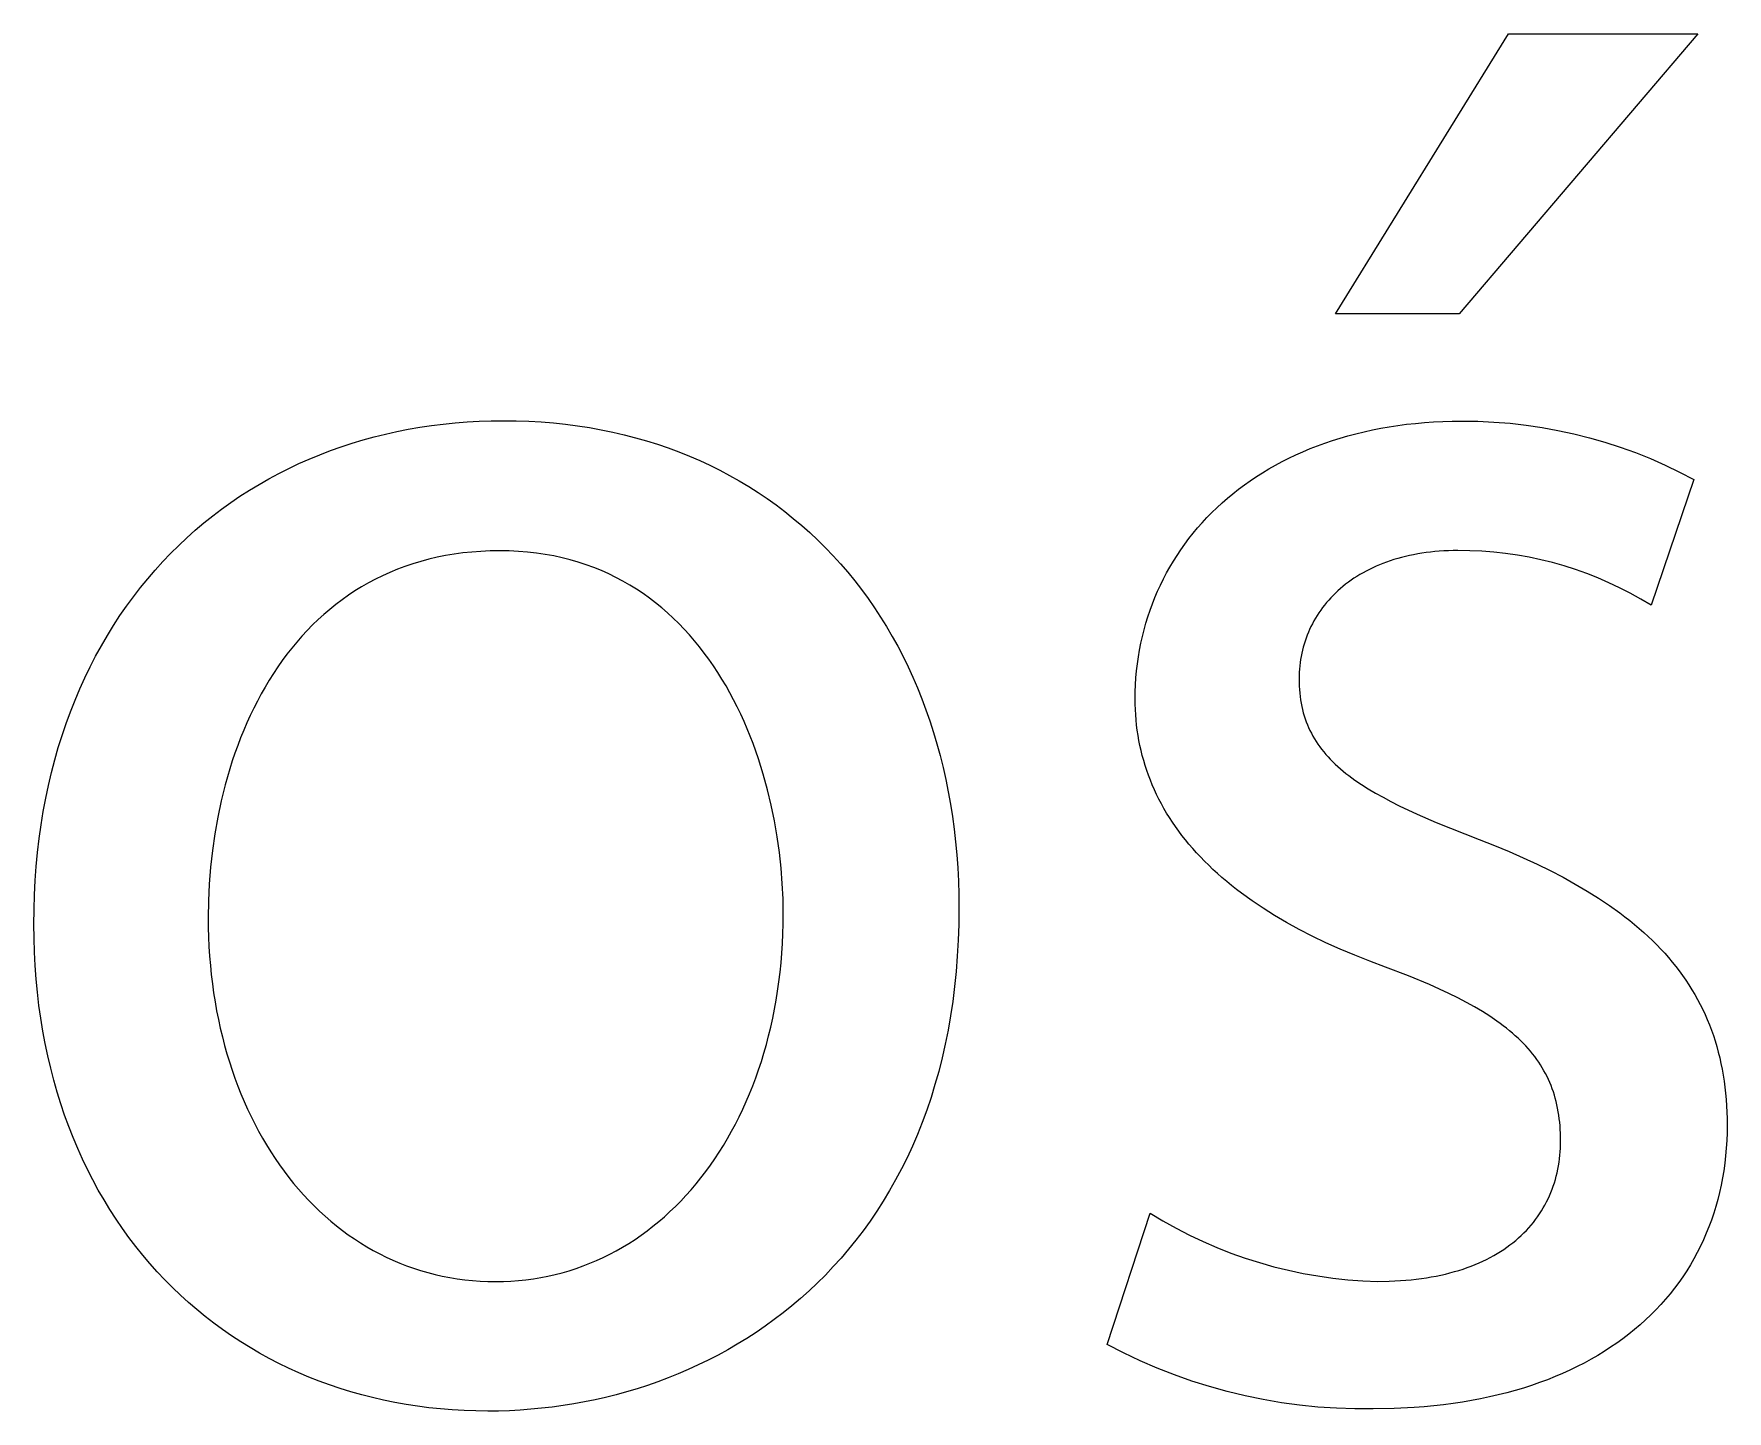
# Model space of a CAD drawing. Header units: millimetres. Extents: x -1480 to 5249, y -840 to 3860.
# Drawn here: x 3558.8 to 3617.1, y -728.4 to -680.9 of the extents above; entities that cross this region are included whole.
import ezdxf

# ---------------------------------------------------------------- set-up
doc = ezdxf.new("R2010")
doc.units = ezdxf.units.MM
doc.header["$MEASUREMENT"] = 0
doc.layers.add('Domyślny', color=7, linetype='Continuous', true_color=0x000000)

msp = doc.modelspace()

# ---------------------------------------------------------------- linework, layer by layer
at = {"layer": 'Domyślny', "color": 18, "lineweight": 15, "true_color": 0x000000}
for p, q in [((3603.653, -690.578), (3609.612, -680.944)), ((3616.132, -680.944), (3607.91, -690.578)), ((3609.612, -680.944), (3616.132, -680.944)), ((3607.91, -690.578), (3603.653, -690.578)), ((3571.32, -694.637), (3571.715, -694.558)), ((3571.715, -694.558), (3572.114, -694.489)), ((3572.114, -694.489), (3572.516, -694.429)), ((3572.516, -694.429), (3572.921, -694.378)), ((3572.921, -694.378), (3573.33, -694.336)), ((3573.33, -694.336), (3573.742, -694.304)), ((3573.742, -694.304), (3574.157, -694.28)), ((3574.157, -694.28), (3574.575, -694.266)), ((3574.575, -694.266), (3574.996, -694.262)), ((3574.996, -694.262), (3575.433, -694.267)), ((3575.433, -694.267), (3575.865, -694.281)), ((3575.865, -694.281), (3576.293, -694.306)), ((3576.293, -694.306), (3576.716, -694.341)), ((3576.716, -694.341), (3577.134, -694.385)), ((3577.134, -694.385), (3577.547, -694.438)), ((3577.547, -694.438), (3577.955, -694.501)), ((3577.955, -694.501), (3578.359, -694.574)), ((3578.359, -694.574), (3578.757, -694.656)), ((3604.637, -694.641), (3604.921, -694.579)), ((3604.921, -694.579), (3605.209, -694.522)), ((3605.209, -694.522), (3605.502, -694.471)), ((3605.502, -694.471), (3605.8, -694.426)), ((3605.8, -694.426), (3606.101, -694.386)), ((3606.101, -694.386), (3606.407, -694.353)), ((3606.407, -694.353), (3606.717, -694.325)), ((3606.717, -694.325), (3607.031, -694.303)), ((3607.031, -694.303), (3607.35, -694.288)), ((3607.35, -694.288), (3607.672, -694.278)), ((3607.672, -694.278), (3607.999, -694.275)), ((3607.999, -694.275), (3608.555, -694.282)), ((3608.555, -694.282), (3609.11, -694.307)), ((3609.11, -694.307), (3609.664, -694.351)), ((3609.664, -694.351), (3610.216, -694.413)), ((3610.216, -694.413), (3610.766, -694.494)), ((3610.766, -694.494), (3611.313, -694.594)), ((3611.313, -694.594), (3611.856, -694.711)), ((3569.034, -695.293), (3569.405, -695.162)), ((3569.405, -695.162), (3569.779, -695.039)), ((3569.779, -695.039), (3570.159, -694.925)), ((3570.159, -694.925), (3570.542, -694.82)), ((3570.542, -694.82), (3570.929, -694.724)), ((3570.929, -694.724), (3571.32, -694.637)), ((3578.757, -694.656), (3579.15, -694.747)), ((3579.15, -694.747), (3579.538, -694.847)), ((3579.538, -694.847), (3579.921, -694.956)), ((3579.921, -694.956), (3580.299, -695.074)), ((3580.299, -695.074), (3580.67, -695.201)), ((3602.774, -695.225), (3603.026, -695.127)), ((3603.026, -695.127), (3603.283, -695.033)), ((3603.283, -695.033), (3603.545, -694.944)), ((3603.545, -694.944), (3603.811, -694.86)), ((3603.811, -694.86), (3604.082, -694.782)), ((3604.082, -694.782), (3604.357, -694.709)), ((3604.357, -694.709), (3604.637, -694.641)), ((3611.856, -694.711), (3612.395, -694.847)), ((3612.395, -694.847), (3612.929, -695.001)), ((3612.929, -695.001), (3613.458, -695.173)), ((3613.458, -695.173), (3613.98, -695.362)), ((3567.599, -695.907), (3567.951, -695.74)), ((3567.951, -695.74), (3568.307, -695.583)), ((3568.307, -695.583), (3568.669, -695.434)), ((3568.669, -695.434), (3569.034, -695.293)), ((3580.67, -695.201), (3581.037, -695.337)), ((3581.037, -695.337), (3581.398, -695.482)), ((3581.398, -695.482), (3581.753, -695.635)), ((3581.753, -695.635), (3582.102, -695.797)), ((3601.582, -695.792), (3601.811, -695.67)), ((3601.811, -695.67), (3602.045, -695.551)), ((3602.045, -695.551), (3602.283, -695.438)), ((3602.283, -695.438), (3602.526, -695.329)), ((3602.526, -695.329), (3602.774, -695.225)), ((3613.98, -695.362), (3614.496, -695.569)), ((3614.496, -695.569), (3615.005, -695.793)), ((3566.575, -696.457), (3566.912, -696.265)), ((3566.912, -696.265), (3567.253, -696.082)), ((3567.253, -696.082), (3567.599, -695.907)), ((3582.102, -695.797), (3582.446, -695.967)), ((3582.446, -695.967), (3582.784, -696.146)), ((3582.784, -696.146), (3583.115, -696.333)), ((3583.115, -696.333), (3583.441, -696.528)), ((3600.512, -696.473), (3600.716, -696.328)), ((3600.716, -696.328), (3600.925, -696.188)), ((3600.925, -696.188), (3601.14, -696.052)), ((3601.14, -696.052), (3601.359, -695.92)), ((3601.359, -695.92), (3601.582, -695.792)), ((3615.998, -696.292), (3614.519, -700.616)), ((3615.005, -695.793), (3615.505, -696.034)), ((3615.505, -696.034), (3615.998, -696.292)), ((3565.6, -697.083), (3565.919, -696.866)), ((3565.919, -696.866), (3566.245, -696.657)), ((3566.245, -696.657), (3566.575, -696.457)), ((3583.441, -696.528), (3583.761, -696.731)), ((3583.761, -696.731), (3584.074, -696.943)), ((3599.746, -697.093), (3599.93, -696.932)), ((3599.93, -696.932), (3600.119, -696.775)), ((3600.119, -696.775), (3600.313, -696.622)), ((3600.313, -696.622), (3600.512, -696.473)), ((3564.978, -697.542), (3565.286, -697.308)), ((3565.286, -697.308), (3565.6, -697.083)), ((3584.074, -696.943), (3584.381, -697.162)), ((3584.381, -697.162), (3584.682, -697.389)), ((3584.682, -697.389), (3584.977, -697.624)), ((3599.225, -697.598), (3599.393, -697.426)), ((3599.393, -697.426), (3599.567, -697.257)), ((3599.567, -697.257), (3599.746, -697.093)), ((3564.09, -698.292), (3564.38, -698.034)), ((3564.38, -698.034), (3564.676, -697.784)), ((3564.676, -697.784), (3564.978, -697.542)), ((3584.977, -697.624), (3585.265, -697.867)), ((3585.265, -697.867), (3585.546, -698.117)), ((3598.751, -698.136), (3598.903, -697.953)), ((3598.903, -697.953), (3599.061, -697.774)), ((3599.061, -697.774), (3599.225, -697.598)), ((3563.53, -698.832), (3563.807, -698.558)), ((3563.807, -698.558), (3564.09, -698.292)), ((3585.546, -698.117), (3585.821, -698.375)), ((3585.821, -698.375), (3586.089, -698.641)), ((3586.089, -698.641), (3586.35, -698.914)), ((3598.325, -698.704), (3598.461, -698.511)), ((3598.461, -698.511), (3598.603, -698.322)), ((3598.603, -698.322), (3598.751, -698.136)), ((3562.996, -699.405), (3563.26, -699.115)), ((3563.26, -699.115), (3563.53, -698.832)), ((3571.87, -699.19), (3571.602, -699.28)), ((3572.144, -699.107), (3571.87, -699.19)), ((3572.423, -699.032), (3572.144, -699.107)), ((3572.708, -698.965), (3572.423, -699.032)), ((3572.999, -698.907), (3572.708, -698.965)), ((3573.295, -698.858), (3572.999, -698.907)), ((3573.597, -698.817), (3573.295, -698.858)), ((3573.904, -698.785), (3573.597, -698.817)), ((3574.218, -698.761), (3573.904, -698.785)), ((3574.537, -698.747), (3574.218, -698.761)), ((3574.862, -698.743), (3574.537, -698.747)), ((3575.187, -698.748), (3574.862, -698.743)), ((3575.507, -698.763), (3575.187, -698.748)), ((3575.82, -698.788), (3575.507, -698.763)), ((3576.127, -698.823), (3575.82, -698.788)), ((3576.428, -698.867), (3576.127, -698.823)), ((3576.723, -698.92), (3576.428, -698.867)), ((3577.012, -698.982), (3576.723, -698.92)), ((3577.295, -699.054), (3577.012, -698.982)), ((3577.572, -699.134), (3577.295, -699.054)), ((3577.843, -699.222), (3577.572, -699.134)), ((3578.108, -699.319), (3577.843, -699.222)), ((3586.35, -698.914), (3586.604, -699.194)), ((3586.604, -699.194), (3586.852, -699.481)), ((3597.948, -699.3), (3598.068, -699.098)), ((3598.068, -699.098), (3598.194, -698.899)), ((3598.194, -698.899), (3598.325, -698.704)), ((3605.166, -699.224), (3605.048, -699.275)), ((3605.287, -699.176), (3605.166, -699.224)), ((3605.41, -699.13), (3605.287, -699.176)), ((3605.536, -699.086), (3605.41, -699.13)), ((3605.664, -699.045), (3605.536, -699.086)), ((3605.794, -699.006), (3605.664, -699.045)), ((3605.927, -698.97), (3605.794, -699.006)), ((3606.062, -698.936), (3605.927, -698.97)), ((3606.2, -698.904), (3606.062, -698.936)), ((3606.34, -698.875), (3606.2, -698.904)), ((3606.482, -698.849), (3606.34, -698.875)), ((3606.626, -698.825), (3606.482, -698.849)), ((3606.773, -698.804), (3606.626, -698.825)), ((3606.922, -698.786), (3606.773, -698.804)), ((3607.074, -698.77), (3606.922, -698.786)), ((3607.227, -698.757), (3607.074, -698.77)), ((3607.383, -698.747), (3607.227, -698.757)), ((3607.542, -698.74), (3607.383, -698.747)), ((3607.702, -698.735), (3607.542, -698.74)), ((3607.865, -698.734), (3607.702, -698.735)), ((3608.277, -698.738), (3607.865, -698.734)), ((3608.689, -698.756), (3608.277, -698.738)), ((3609.1, -698.788), (3608.689, -698.756)), ((3609.509, -698.833), (3609.1, -698.788)), ((3609.917, -698.892), (3609.509, -698.833)), ((3610.323, -698.965), (3609.917, -698.892)), ((3610.726, -699.05), (3610.323, -698.965)), ((3611.126, -699.149), (3610.726, -699.05)), ((3611.523, -699.262), (3611.126, -699.149)), ((3611.916, -699.387), (3611.523, -699.262)), ((3562.49, -700.009), (3562.74, -699.703)), ((3562.74, -699.703), (3562.996, -699.405)), ((3570.344, -699.848), (3570.109, -699.983)), ((3570.585, -699.72), (3570.344, -699.848)), ((3570.831, -699.599), (3570.585, -699.72)), ((3571.082, -699.485), (3570.831, -699.599)), ((3571.339, -699.379), (3571.082, -699.485)), ((3571.602, -699.28), (3571.339, -699.379)), ((3578.367, -699.424), (3578.108, -699.319)), ((3578.621, -699.537), (3578.367, -699.424)), ((3578.868, -699.658), (3578.621, -699.537)), ((3579.11, -699.786), (3578.868, -699.658)), ((3579.347, -699.921), (3579.11, -699.786)), ((3586.852, -699.481), (3587.092, -699.775)), ((3587.092, -699.775), (3587.326, -700.077)), ((3597.621, -699.923), (3597.724, -699.712)), ((3597.724, -699.712), (3597.833, -699.505)), ((3597.833, -699.505), (3597.948, -699.3)), ((3604.094, -699.824), (3604, -699.895)), ((3604.19, -699.755), (3604.094, -699.824)), ((3604.288, -699.688), (3604.19, -699.755)), ((3604.389, -699.622), (3604.288, -699.688)), ((3604.493, -699.559), (3604.389, -699.622)), ((3604.599, -699.498), (3604.493, -699.559)), ((3604.708, -699.439), (3604.599, -699.498)), ((3604.819, -699.382), (3604.708, -699.439)), ((3604.932, -699.327), (3604.819, -699.382)), ((3605.048, -699.275), (3604.932, -699.327)), ((3612.304, -699.525), (3611.916, -699.387)), ((3612.688, -699.676), (3612.304, -699.525)), ((3613.066, -699.839), (3612.688, -699.676)), ((3613.439, -700.015), (3613.066, -699.839)), ((3562.012, -700.645), (3562.247, -700.323)), ((3562.247, -700.323), (3562.49, -700.009)), ((3569.436, -700.428), (3569.222, -700.589)), ((3569.655, -700.273), (3569.436, -700.428)), ((3569.879, -700.124), (3569.655, -700.273)), ((3570.109, -699.983), (3569.879, -700.124)), ((3579.577, -700.064), (3579.347, -699.921)), ((3579.802, -700.213), (3579.577, -700.064)), ((3580.021, -700.369), (3579.802, -700.213)), ((3580.235, -700.532), (3580.021, -700.369)), ((3587.326, -700.077), (3587.552, -700.385)), ((3587.552, -700.385), (3587.771, -700.701)), ((3597.344, -700.569), (3597.431, -700.351)), ((3597.431, -700.351), (3597.523, -700.135)), ((3597.523, -700.135), (3597.621, -699.923)), ((3603.492, -700.357), (3603.417, -700.44)), ((3603.571, -700.275), (3603.492, -700.357)), ((3603.651, -700.196), (3603.571, -700.275)), ((3603.735, -700.118), (3603.651, -700.196)), ((3603.821, -700.042), (3603.735, -700.118)), ((3603.909, -699.967), (3603.821, -700.042)), ((3604, -699.895), (3603.909, -699.967)), ((3613.805, -700.204), (3613.439, -700.015)), ((3614.166, -700.404), (3613.805, -700.204)), ((3614.519, -700.616), (3614.166, -700.404)), ((3561.563, -701.311), (3561.784, -700.974)), ((3561.784, -700.974), (3562.012, -700.645)), ((3568.811, -700.931), (3568.614, -701.11)), ((3569.014, -700.757), (3568.811, -700.931)), ((3569.222, -700.589), (3569.014, -700.757)), ((3580.443, -700.701), (3580.235, -700.532)), ((3580.646, -700.877), (3580.443, -700.701)), ((3580.843, -701.058), (3580.646, -700.877)), ((3587.771, -700.701), (3587.982, -701.023)), ((3597.12, -701.238), (3597.189, -701.012)), ((3597.189, -701.012), (3597.264, -700.79)), ((3597.264, -700.79), (3597.344, -700.569)), ((3603.019, -700.968), (3602.962, -701.062)), ((3603.079, -700.877), (3603.019, -700.968)), ((3603.141, -700.786), (3603.079, -700.877)), ((3603.206, -700.697), (3603.141, -700.786)), ((3603.274, -700.61), (3603.206, -700.697)), ((3603.344, -700.524), (3603.274, -700.61)), ((3603.417, -700.44), (3603.344, -700.524)), ((3561.35, -701.656), (3561.563, -701.311)), ((3568.234, -701.487), (3568.052, -701.683)), ((3568.421, -701.296), (3568.234, -701.487)), ((3568.614, -701.11), (3568.421, -701.296)), ((3581.034, -701.245), (3580.843, -701.058)), ((3581.221, -701.438), (3581.034, -701.245)), ((3581.401, -701.636), (3581.221, -701.438)), ((3587.982, -701.023), (3588.187, -701.352)), ((3588.187, -701.352), (3588.384, -701.687)), ((3596.999, -701.694), (3597.056, -701.465)), ((3597.056, -701.465), (3597.12, -701.238)), ((3602.717, -701.546), (3602.676, -701.646)), ((3602.761, -701.447), (3602.717, -701.546)), ((3602.807, -701.348), (3602.761, -701.447)), ((3602.856, -701.252), (3602.807, -701.348)), ((3602.907, -701.156), (3602.856, -701.252)), ((3602.962, -701.062), (3602.907, -701.156)), ((3560.947, -702.369), (3561.144, -702.009)), ((3561.144, -702.009), (3561.35, -701.656)), ((3567.704, -702.092), (3567.538, -702.304)), ((3567.876, -701.885), (3567.704, -702.092)), ((3568.052, -701.683), (3567.876, -701.885)), ((3581.577, -701.839), (3581.401, -701.636)), ((3581.747, -702.048), (3581.577, -701.839)), ((3581.912, -702.261), (3581.747, -702.048)), ((3588.384, -701.687), (3588.573, -702.03)), ((3588.573, -702.03), (3588.755, -702.378)), ((3596.862, -702.395), (3596.902, -702.159)), ((3596.902, -702.159), (3596.947, -701.926)), ((3596.947, -701.926), (3596.999, -701.694)), ((3602.514, -702.163), (3602.489, -702.27)), ((3602.541, -702.058), (3602.514, -702.163)), ((3602.57, -701.954), (3602.541, -702.058)), ((3602.603, -701.85), (3602.57, -701.954)), ((3602.638, -701.748), (3602.603, -701.85)), ((3602.676, -701.646), (3602.638, -701.748)), ((3560.575, -703.111), (3560.757, -702.736)), ((3560.757, -702.736), (3560.947, -702.369)), ((3567.221, -702.742), (3567.071, -702.968)), ((3567.377, -702.521), (3567.221, -702.742)), ((3567.538, -702.304), (3567.377, -702.521)), ((3582.072, -702.478), (3581.912, -702.261)), ((3582.226, -702.701), (3582.072, -702.478)), ((3582.376, -702.927), (3582.226, -702.701)), ((3588.755, -702.378), (3588.929, -702.733)), ((3588.929, -702.733), (3589.095, -703.094)), ((3596.801, -702.871), (3596.829, -702.632)), ((3596.829, -702.632), (3596.862, -702.395)), ((3602.421, -702.703), (3602.411, -702.813)), ((3602.434, -702.593), (3602.421, -702.703)), ((3602.449, -702.485), (3602.434, -702.593)), ((3602.468, -702.377), (3602.449, -702.485)), ((3602.489, -702.27), (3602.468, -702.377)), ((3560.402, -703.494), (3560.575, -703.111)), ((3566.925, -703.198), (3566.784, -703.433)), ((3567.071, -702.968), (3566.925, -703.198)), ((3582.52, -703.157), (3582.376, -702.927)), ((3582.659, -703.392), (3582.52, -703.157)), ((3589.095, -703.094), (3589.253, -703.462)), ((3596.755, -703.597), (3596.764, -703.353)), ((3596.764, -703.353), (3596.779, -703.111)), ((3596.779, -703.111), (3596.801, -702.871)), ((3602.399, -703.036), (3602.398, -703.148)), ((3602.398, -703.148), (3602.399, -703.274)), ((3602.404, -702.924), (3602.399, -703.036)), ((3602.399, -703.274), (3602.404, -703.397)), ((3602.411, -702.813), (3602.404, -702.924)), ((3560.08, -704.281), (3560.237, -703.884)), ((3560.237, -703.884), (3560.402, -703.494)), ((3566.518, -703.914), (3566.393, -704.16)), ((3566.649, -703.671), (3566.518, -703.914)), ((3566.784, -703.433), (3566.649, -703.671)), ((3582.793, -703.629), (3582.659, -703.392)), ((3582.922, -703.871), (3582.793, -703.629)), ((3583.046, -704.115), (3582.922, -703.871)), ((3589.253, -703.462), (3589.404, -703.835)), ((3589.404, -703.835), (3589.546, -704.215)), ((3596.752, -703.842), (3596.755, -703.597)), ((3596.754, -704.024), (3596.752, -703.842)), ((3602.404, -703.397), (3602.411, -703.519)), ((3602.411, -703.519), (3602.421, -703.639)), ((3602.421, -703.639), (3602.434, -703.756)), ((3602.434, -703.756), (3602.45, -703.872)), ((3602.45, -703.872), (3602.469, -703.986)), ((3559.932, -704.686), (3560.08, -704.281)), ((3566.272, -704.41), (3566.157, -704.664)), ((3566.393, -704.16), (3566.272, -704.41)), ((3583.165, -704.363), (3583.046, -704.115)), ((3583.279, -704.614), (3583.165, -704.363)), ((3589.546, -704.215), (3589.681, -704.6)), ((3596.76, -704.206), (3596.754, -704.024)), ((3596.77, -704.386), (3596.76, -704.206)), ((3596.784, -704.565), (3596.77, -704.386)), ((3602.469, -703.986), (3602.491, -704.098)), ((3602.491, -704.098), (3602.516, -704.208)), ((3602.516, -704.208), (3602.543, -704.316)), ((3602.543, -704.316), (3602.574, -704.422)), ((3602.574, -704.422), (3602.608, -704.527)), ((3559.662, -705.517), (3559.793, -705.097)), ((3559.793, -705.097), (3559.932, -704.686)), ((3566.046, -704.92), (3565.941, -705.18)), ((3566.157, -704.664), (3566.046, -704.92)), ((3583.389, -704.867), (3583.279, -704.614)), ((3583.493, -705.123), (3583.389, -704.867)), ((3589.681, -704.6), (3589.807, -704.992)), ((3589.807, -704.992), (3589.925, -705.389)), ((3596.802, -704.744), (3596.784, -704.565)), ((3596.825, -704.921), (3596.802, -704.744)), ((3596.851, -705.097), (3596.825, -704.921)), ((3596.882, -705.273), (3596.851, -705.097)), ((3602.608, -704.527), (3602.644, -704.63)), ((3602.644, -704.63), (3602.684, -704.731)), ((3602.684, -704.731), (3602.726, -704.831)), ((3602.726, -704.831), (3602.772, -704.929)), ((3602.772, -704.929), (3602.821, -705.026)), ((3602.821, -705.026), (3602.872, -705.121)), ((3559.54, -705.943), (3559.662, -705.517)), ((3565.84, -705.443), (3565.744, -705.708)), ((3565.941, -705.18), (3565.84, -705.443)), ((3583.592, -705.381), (3583.493, -705.123)), ((3583.687, -705.641), (3583.592, -705.381)), ((3583.777, -705.903), (3583.687, -705.641)), ((3589.925, -705.389), (3590.035, -705.792)), ((3596.916, -705.447), (3596.882, -705.273)), ((3596.955, -705.62), (3596.916, -705.447)), ((3596.998, -705.792), (3596.955, -705.62)), ((3602.872, -705.121), (3602.927, -705.215)), ((3602.927, -705.215), (3602.984, -705.308)), ((3602.984, -705.308), (3603.045, -705.399)), ((3603.045, -705.399), (3603.109, -705.489)), ((3603.109, -705.489), (3603.175, -705.577)), ((3603.175, -705.577), (3603.245, -705.665)), ((3603.245, -705.665), (3603.318, -705.751)), ((3559.428, -706.376), (3559.54, -705.943)), ((3565.567, -706.247), (3565.486, -706.521)), ((3565.653, -705.977), (3565.567, -706.247)), ((3565.744, -705.708), (3565.653, -705.977)), ((3583.862, -706.167), (3583.777, -705.903)), ((3583.943, -706.432), (3583.862, -706.167)), ((3590.035, -705.792), (3590.136, -706.201)), ((3590.136, -706.201), (3590.23, -706.615)), ((3597.045, -705.963), (3596.998, -705.792)), ((3597.096, -706.133), (3597.045, -705.963)), ((3597.151, -706.302), (3597.096, -706.133)), ((3603.318, -705.751), (3603.394, -705.836)), ((3603.394, -705.836), (3603.472, -705.92)), ((3603.472, -705.92), (3603.554, -706.003)), ((3603.554, -706.003), (3603.639, -706.085)), ((3603.639, -706.085), (3603.728, -706.167)), ((3603.728, -706.167), (3603.819, -706.247)), ((3603.819, -706.247), (3603.913, -706.326)), ((3559.23, -707.264), (3559.324, -706.817)), ((3559.324, -706.817), (3559.428, -706.376)), ((3565.409, -706.796), (3565.338, -707.074)), ((3565.486, -706.521), (3565.409, -706.796)), ((3584.09, -706.966), (3583.943, -706.432)), ((3590.23, -706.615), (3590.314, -707.035)), ((3597.21, -706.47), (3597.151, -706.302)), ((3597.274, -706.636), (3597.21, -706.47)), ((3597.342, -706.802), (3597.274, -706.636)), ((3597.414, -706.966), (3597.342, -706.802)), ((3603.913, -706.326), (3604.01, -706.405)), ((3604.01, -706.405), (3604.111, -706.483)), ((3604.111, -706.483), (3604.214, -706.56)), ((3604.214, -706.56), (3604.321, -706.637)), ((3604.321, -706.637), (3604.544, -706.788)), ((3604.544, -706.788), (3604.779, -706.937)), ((3559.145, -707.719), (3559.23, -707.264)), ((3565.271, -707.353), (3565.151, -707.917)), ((3565.338, -707.074), (3565.271, -707.353)), ((3584.219, -707.504), (3584.09, -706.966)), ((3590.314, -707.035), (3590.39, -707.46)), ((3597.49, -707.129), (3597.414, -706.966)), ((3597.57, -707.291), (3597.49, -707.129)), ((3597.654, -707.452), (3597.57, -707.291)), ((3604.779, -706.937), (3605.028, -707.084)), ((3605.028, -707.084), (3605.288, -707.229)), ((3605.288, -707.229), (3605.562, -707.374)), ((3605.562, -707.374), (3605.848, -707.518)), ((3559.07, -708.181), (3559.145, -707.719)), ((3565.151, -707.917), (3565.051, -708.487)), ((3584.33, -708.044), (3584.219, -707.504)), ((3590.39, -707.46), (3590.457, -707.89)), ((3590.457, -707.89), (3590.516, -708.325)), ((3597.743, -707.611), (3597.654, -707.452)), ((3597.836, -707.77), (3597.743, -707.611)), ((3597.933, -707.927), (3597.836, -707.77)), ((3598.035, -708.083), (3597.933, -707.927)), ((3605.848, -707.518), (3606.459, -707.804)), ((3606.459, -707.804), (3607.122, -708.092)), ((3559.004, -708.649), (3559.07, -708.181)), ((3565.051, -708.487), (3564.969, -709.061)), ((3584.423, -708.585), (3584.33, -708.044)), ((3584.498, -709.125), (3584.423, -708.585)), ((3590.516, -708.325), (3590.566, -708.766)), ((3598.14, -708.237), (3598.035, -708.083)), ((3598.25, -708.391), (3598.14, -708.237)), ((3598.364, -708.543), (3598.25, -708.391)), ((3598.483, -708.694), (3598.364, -708.543)), ((3607.122, -708.092), (3608.604, -708.682)), ((3558.902, -709.607), (3558.948, -709.125)), ((3558.948, -709.125), (3559.004, -708.649)), ((3564.969, -709.061), (3564.905, -709.639)), ((3584.556, -709.663), (3584.498, -709.125)), ((3590.566, -708.766), (3590.607, -709.212)), ((3598.605, -708.843), (3598.483, -708.694)), ((3598.732, -708.991), (3598.605, -708.843)), ((3598.863, -709.138), (3598.732, -708.991)), ((3598.999, -709.284), (3598.863, -709.138)), ((3608.604, -708.682), (3609.125, -708.887)), ((3609.125, -708.887), (3609.63, -709.097)), ((3609.63, -709.097), (3610.119, -709.311)), ((3558.866, -710.096), (3558.902, -709.607)), ((3564.905, -709.639), (3564.86, -710.218)), ((3584.598, -710.196), (3584.556, -709.663)), ((3590.607, -709.212), (3590.638, -709.662)), ((3590.638, -709.662), (3590.661, -710.118)), ((3599.139, -709.428), (3598.999, -709.284)), ((3599.283, -709.571), (3599.139, -709.428)), ((3599.431, -709.712), (3599.283, -709.571)), ((3599.584, -709.853), (3599.431, -709.712)), ((3610.119, -709.311), (3610.592, -709.53)), ((3610.592, -709.53), (3611.048, -709.753)), ((3611.048, -709.753), (3611.489, -709.982)), ((3558.84, -710.592), (3558.866, -710.096)), ((3564.86, -710.218), (3564.833, -710.799)), ((3584.622, -710.724), (3584.598, -710.196)), ((3590.661, -710.118), (3590.675, -710.578)), ((3599.741, -709.991), (3599.584, -709.853)), ((3599.903, -710.129), (3599.741, -709.991)), ((3600.069, -710.265), (3599.903, -710.129)), ((3600.239, -710.399), (3600.069, -710.265)), ((3611.489, -709.982), (3611.912, -710.216)), ((3611.912, -710.216), (3612.32, -710.455)), ((3558.825, -711.094), (3558.84, -710.592)), ((3564.833, -710.799), (3564.824, -711.379)), ((3584.63, -711.245), (3584.622, -710.724)), ((3590.675, -710.578), (3590.68, -711.043)), ((3600.414, -710.532), (3600.239, -710.399)), ((3600.776, -710.794), (3600.414, -710.532)), ((3601.156, -711.05), (3600.776, -710.794)), ((3612.32, -710.455), (3612.711, -710.7)), ((3612.711, -710.7), (3613.086, -710.951)), ((3558.819, -711.603), (3558.825, -711.094)), ((3564.824, -711.379), (3564.827, -711.712)), ((3584.627, -711.588), (3584.63, -711.245)), ((3590.68, -711.043), (3590.674, -711.603)), ((3601.553, -711.3), (3601.156, -711.05)), ((3601.969, -711.544), (3601.553, -711.3)), ((3613.086, -710.951), (3613.444, -711.209)), ((3613.444, -711.209), (3613.617, -711.34)), ((3613.617, -711.34), (3613.786, -711.473)), ((3613.786, -711.473), (3613.951, -711.608)), ((3558.824, -712.083), (3558.819, -711.603)), ((3558.839, -712.556), (3558.824, -712.083)), ((3564.827, -711.712), (3564.836, -712.042)), ((3564.836, -712.042), (3564.851, -712.37)), ((3584.603, -712.265), (3584.618, -711.928)), ((3584.618, -711.928), (3584.627, -711.588)), ((3590.674, -711.603), (3590.656, -712.153)), ((3602.402, -711.782), (3601.969, -711.544)), ((3602.853, -712.013), (3602.402, -711.782)), ((3603.322, -712.238), (3602.853, -712.013)), ((3613.951, -711.608), (3614.112, -711.744)), ((3614.112, -711.744), (3614.268, -711.882)), ((3614.268, -711.882), (3614.421, -712.022)), ((3614.421, -712.022), (3614.569, -712.163)), ((3558.864, -713.024), (3558.839, -712.556)), ((3564.851, -712.37), (3564.871, -712.694)), ((3584.554, -712.928), (3584.581, -712.598)), ((3584.581, -712.598), (3584.603, -712.265)), ((3590.656, -712.153), (3590.626, -712.694)), ((3603.809, -712.457), (3603.322, -712.238)), ((3604.313, -712.669), (3603.809, -712.457)), ((3604.837, -712.874), (3604.313, -712.669)), ((3614.569, -712.163), (3614.714, -712.307)), ((3614.714, -712.307), (3614.854, -712.453)), ((3614.854, -712.453), (3614.99, -712.6)), ((3614.99, -712.6), (3615.121, -712.749)), ((3558.898, -713.486), (3558.864, -713.024)), ((3564.871, -712.694), (3564.898, -713.016)), ((3564.898, -713.016), (3564.93, -713.335)), ((3584.481, -713.579), (3584.52, -713.255)), ((3584.52, -713.255), (3584.554, -712.928)), ((3590.584, -713.224), (3590.531, -713.745)), ((3590.626, -712.694), (3590.584, -713.224)), ((3605.378, -713.073), (3604.837, -712.874)), ((3606.165, -713.375), (3605.378, -713.073)), ((3615.121, -712.749), (3615.249, -712.901)), ((3615.249, -712.901), (3615.373, -713.054)), ((3615.373, -713.054), (3615.492, -713.209)), ((3615.492, -713.209), (3615.607, -713.367)), ((3558.942, -713.943), (3558.898, -713.486)), ((3564.93, -713.335), (3564.968, -713.65)), ((3564.968, -713.65), (3565.011, -713.963)), ((3584.436, -713.899), (3584.481, -713.579)), ((3590.531, -713.745), (3590.467, -714.256)), ((3606.891, -713.678), (3606.165, -713.375)), ((3607.231, -713.83), (3606.891, -713.678)), ((3607.556, -713.982), (3607.231, -713.83)), ((3615.607, -713.367), (3615.719, -713.526)), ((3615.719, -713.526), (3615.826, -713.688)), ((3615.826, -713.688), (3615.928, -713.852)), ((3615.928, -713.852), (3616.027, -714.018)), ((3558.995, -714.393), (3558.942, -713.943)), ((3559.057, -714.838), (3558.995, -714.393)), ((3565.011, -713.963), (3565.061, -714.273)), ((3565.061, -714.273), (3565.115, -714.579)), ((3584.329, -714.528), (3584.386, -714.215)), ((3584.386, -714.215), (3584.436, -713.899)), ((3590.467, -714.256), (3590.391, -714.757)), ((3607.867, -714.136), (3607.556, -713.982)), ((3608.163, -714.291), (3607.867, -714.136)), ((3608.444, -714.448), (3608.163, -714.291)), ((3616.027, -714.018), (3616.121, -714.186)), ((3616.121, -714.186), (3616.212, -714.357)), ((3616.212, -714.357), (3616.298, -714.53)), ((3559.129, -715.276), (3559.057, -714.838)), ((3565.115, -714.579), (3565.175, -714.882)), ((3565.175, -714.882), (3565.241, -715.181)), ((3584.2, -715.142), (3584.268, -714.837)), ((3584.268, -714.837), (3584.329, -714.528)), ((3590.391, -714.757), (3590.305, -715.248)), ((3608.712, -714.607), (3608.444, -714.448)), ((3608.965, -714.768), (3608.712, -714.607)), ((3609.205, -714.931), (3608.965, -714.768)), ((3609.319, -715.013), (3609.205, -714.931)), ((3609.431, -715.096), (3609.319, -715.013)), ((3616.298, -714.53), (3616.38, -714.705)), ((3616.38, -714.705), (3616.458, -714.882)), ((3616.458, -714.882), (3616.531, -715.062)), ((3559.21, -715.709), (3559.129, -715.276)), ((3565.241, -715.181), (3565.311, -715.477)), ((3565.311, -715.477), (3565.387, -715.769)), ((3584.049, -715.741), (3584.127, -715.443)), ((3584.127, -715.443), (3584.2, -715.142)), ((3590.305, -715.248), (3590.209, -715.73)), ((3609.539, -715.18), (3609.431, -715.096)), ((3609.644, -715.264), (3609.539, -715.18)), ((3609.745, -715.35), (3609.644, -715.264)), ((3609.843, -715.436), (3609.745, -715.35)), ((3609.938, -715.523), (3609.843, -715.436)), ((3610.03, -715.611), (3609.938, -715.523)), ((3616.531, -715.062), (3616.601, -715.245)), ((3616.601, -715.245), (3616.666, -715.43)), ((3616.666, -715.43), (3616.727, -715.617)), ((3559.3, -716.135), (3559.21, -715.709)), ((3559.399, -716.555), (3559.3, -716.135)), ((3565.387, -715.769), (3565.469, -716.057)), ((3565.469, -716.057), (3565.555, -716.342)), ((3583.877, -716.323), (3583.966, -716.034)), ((3583.966, -716.034), (3584.049, -715.741)), ((3590.209, -715.73), (3590.101, -716.202)), ((3610.118, -715.699), (3610.03, -715.611)), ((3610.203, -715.789), (3610.118, -715.699)), ((3610.286, -715.879), (3610.203, -715.789)), ((3610.365, -715.971), (3610.286, -715.879)), ((3610.44, -716.063), (3610.365, -715.971)), ((3610.513, -716.157), (3610.44, -716.063)), ((3610.583, -716.252), (3610.513, -716.157)), ((3616.727, -715.617), (3616.784, -715.807)), ((3616.784, -715.807), (3616.837, -715.999)), ((3616.837, -715.999), (3616.885, -716.194)), ((3559.506, -716.969), (3559.399, -716.555)), ((3565.555, -716.342), (3565.647, -716.623)), ((3565.647, -716.623), (3565.744, -716.9)), ((3583.684, -716.889), (3583.783, -716.608)), ((3583.783, -716.608), (3583.877, -716.323)), ((3589.984, -716.665), (3589.857, -717.118)), ((3590.101, -716.202), (3589.984, -716.665)), ((3610.65, -716.347), (3610.583, -716.252)), ((3610.714, -716.444), (3610.65, -716.347)), ((3610.774, -716.542), (3610.714, -716.444)), ((3610.832, -716.641), (3610.774, -716.542)), ((3610.887, -716.742), (3610.832, -716.641)), ((3610.939, -716.844), (3610.887, -716.742)), ((3616.885, -716.194), (3616.929, -716.392)), ((3616.929, -716.392), (3616.969, -716.592)), ((3616.969, -716.592), (3617.005, -716.795)), ((3559.622, -717.376), (3559.506, -716.969)), ((3565.744, -716.9), (3565.845, -717.173)), ((3565.845, -717.173), (3565.952, -717.441)), ((3583.471, -717.437), (3583.58, -717.165)), ((3583.58, -717.165), (3583.684, -716.889)), ((3589.857, -717.118), (3589.72, -717.561)), ((3610.988, -716.947), (3610.939, -716.844)), ((3611.034, -717.051), (3610.988, -716.947)), ((3611.077, -717.157), (3611.034, -717.051)), ((3611.118, -717.264), (3611.077, -717.157)), ((3611.156, -717.372), (3611.118, -717.264)), ((3617.005, -716.795), (3617.037, -717)), ((3617.037, -717), (3617.064, -717.209)), ((3617.064, -717.209), (3617.088, -717.42)), ((3559.747, -717.778), (3559.622, -717.376)), ((3559.88, -718.172), (3559.747, -717.778)), ((3565.952, -717.441), (3566.064, -717.706)), ((3566.064, -717.706), (3566.18, -717.966)), ((3583.238, -717.968), (3583.357, -717.705)), ((3583.357, -717.705), (3583.471, -717.437)), ((3589.72, -717.561), (3589.573, -717.995)), ((3611.191, -717.482), (3611.156, -717.372)), ((3611.223, -717.593), (3611.191, -717.482)), ((3611.253, -717.706), (3611.223, -717.593)), ((3611.279, -717.821), (3611.253, -717.706)), ((3611.303, -717.936), (3611.279, -717.821)), ((3617.088, -717.42), (3617.107, -717.634)), ((3617.107, -717.634), (3617.122, -717.85)), ((3617.122, -717.85), (3617.132, -718.07)), ((3560.022, -718.561), (3559.88, -718.172)), ((3566.18, -717.966), (3566.301, -718.222)), ((3566.301, -718.222), (3566.427, -718.473)), ((3566.427, -718.473), (3566.558, -718.72)), ((3582.853, -718.729), (3582.986, -718.48)), ((3582.986, -718.48), (3583.114, -718.226)), ((3583.114, -718.226), (3583.238, -717.968)), ((3589.417, -718.42), (3589.251, -718.835)), ((3589.573, -717.995), (3589.417, -718.42)), ((3611.325, -718.054), (3611.303, -717.936)), ((3611.344, -718.173), (3611.325, -718.054)), ((3611.36, -718.294), (3611.344, -718.173)), ((3611.374, -718.417), (3611.36, -718.294)), ((3611.385, -718.541), (3611.374, -718.417)), ((3617.132, -718.07), (3617.138, -718.292)), ((3617.141, -718.518), (3617.137, -718.785)), ((3617.138, -718.292), (3617.141, -718.518)), ((3560.171, -718.942), (3560.022, -718.561)), ((3560.329, -719.317), (3560.171, -718.942)), ((3566.558, -718.72), (3566.693, -718.962)), ((3566.693, -718.962), (3566.833, -719.2)), ((3582.573, -719.212), (3582.715, -718.973)), ((3582.715, -718.973), (3582.853, -718.729)), ((3589.251, -718.835), (3589.077, -719.24)), ((3611.394, -718.667), (3611.385, -718.541)), ((3611.4, -718.794), (3611.394, -718.667)), ((3611.404, -718.924), (3611.4, -718.794)), ((3611.403, -719.181), (3611.405, -719.055)), ((3611.405, -719.055), (3611.404, -718.924)), ((3617.128, -719.05), (3617.111, -719.313)), ((3617.137, -718.785), (3617.128, -719.05)), ((3560.495, -719.686), (3560.329, -719.317)), ((3566.833, -719.2), (3566.978, -719.432)), ((3566.978, -719.432), (3567.126, -719.66)), ((3567.126, -719.66), (3567.28, -719.883)), ((3582.12, -719.898), (3582.275, -719.675)), ((3582.275, -719.675), (3582.426, -719.446)), ((3582.426, -719.446), (3582.573, -719.212)), ((3588.893, -719.637), (3588.702, -720.024)), ((3589.077, -719.24), (3588.893, -719.637)), ((3611.351, -719.796), (3611.368, -719.675)), ((3611.368, -719.675), (3611.381, -719.553)), ((3611.381, -719.553), (3611.391, -719.43)), ((3611.391, -719.43), (3611.399, -719.306)), ((3611.399, -719.306), (3611.403, -719.181)), ((3617.089, -719.573), (3617.06, -719.83)), ((3617.111, -719.313), (3617.089, -719.573)), ((3560.668, -720.047), (3560.495, -719.686)), ((3560.85, -720.402), (3560.668, -720.047)), ((3567.28, -719.883), (3567.437, -720.101)), ((3567.437, -720.101), (3567.599, -720.314)), ((3581.796, -720.33), (3581.96, -720.117)), ((3581.96, -720.117), (3582.12, -719.898)), ((3588.702, -720.024), (3588.501, -720.402)), ((3611.256, -720.27), (3611.284, -720.153)), ((3611.284, -720.153), (3611.31, -720.035)), ((3611.31, -720.035), (3611.332, -719.916)), ((3611.332, -719.916), (3611.351, -719.796)), ((3617.025, -720.084), (3616.983, -720.336)), ((3617.06, -719.83), (3617.025, -720.084)), ((3561.039, -720.75), (3560.85, -720.402)), ((3561.236, -721.091), (3561.039, -720.75)), ((3567.599, -720.314), (3567.766, -720.521)), ((3567.766, -720.521), (3567.936, -720.723)), ((3567.936, -720.723), (3568.111, -720.92)), ((3581.28, -720.937), (3581.456, -720.741)), ((3581.456, -720.741), (3581.628, -720.538)), ((3581.628, -720.538), (3581.796, -720.33)), ((3588.293, -720.77), (3588.077, -721.129)), ((3588.501, -720.402), (3588.293, -720.77)), ((3611.023, -720.946), (3611.069, -720.837)), ((3611.069, -720.837), (3611.113, -720.726)), ((3611.113, -720.726), (3611.153, -720.614)), ((3611.153, -720.614), (3611.19, -720.5)), ((3611.19, -720.5), (3611.225, -720.386)), ((3611.225, -720.386), (3611.256, -720.27)), ((3616.881, -720.83), (3616.82, -721.073)), ((3616.935, -720.584), (3616.881, -720.83)), ((3616.983, -720.336), (3616.935, -720.584)), ((3561.44, -721.426), (3561.236, -721.091)), ((3561.651, -721.753), (3561.44, -721.426)), ((3568.111, -720.92), (3568.289, -721.111)), ((3568.289, -721.111), (3568.472, -721.297)), ((3568.472, -721.297), (3568.659, -721.477)), ((3580.728, -721.494), (3580.916, -721.314)), ((3580.916, -721.314), (3581.1, -721.129)), ((3581.1, -721.129), (3581.28, -720.937)), ((3588.077, -721.129), (3587.853, -721.479)), ((3610.745, -721.471), (3610.807, -721.369)), ((3610.807, -721.369), (3610.865, -721.266)), ((3610.865, -721.266), (3610.921, -721.16)), ((3610.921, -721.16), (3610.973, -721.054)), ((3610.973, -721.054), (3611.023, -720.946)), ((3616.753, -721.312), (3616.68, -721.549)), ((3616.82, -721.073), (3616.753, -721.312)), ((3561.87, -722.072), (3561.651, -721.753)), ((3568.659, -721.477), (3568.849, -721.651)), ((3568.849, -721.651), (3569.044, -721.82)), ((3569.044, -721.82), (3569.242, -721.982)), ((3569.242, -721.982), (3569.444, -722.139)), ((3579.941, -722.154), (3580.143, -721.998)), ((3580.143, -721.998), (3580.342, -721.836)), ((3580.342, -721.836), (3580.537, -721.668)), ((3580.537, -721.668), (3580.728, -721.494)), ((3587.621, -721.82), (3587.382, -722.152)), ((3587.853, -721.479), (3587.621, -721.82)), ((3595.788, -726.068), (3597.267, -721.542)), ((3597.267, -721.542), (3597.71, -721.81)), ((3597.71, -721.81), (3598.162, -722.063)), ((3610.31, -722.05), (3610.39, -721.958)), ((3610.39, -721.958), (3610.467, -721.864)), ((3610.467, -721.864), (3610.541, -721.768)), ((3610.541, -721.768), (3610.612, -721.671)), ((3610.612, -721.671), (3610.68, -721.572)), ((3610.68, -721.572), (3610.745, -721.471)), ((3616.515, -722.013), (3616.424, -722.24)), ((3616.601, -721.783), (3616.515, -722.013)), ((3616.68, -721.549), (3616.601, -721.783)), ((3562.096, -722.385), (3561.87, -722.072)), ((3562.329, -722.691), (3562.096, -722.385)), ((3569.444, -722.139), (3569.65, -722.29)), ((3569.65, -722.29), (3569.859, -722.434)), ((3569.859, -722.434), (3570.072, -722.572)), ((3570.072, -722.572), (3570.288, -722.704)), ((3579.098, -722.717), (3579.313, -722.586)), ((3579.313, -722.586), (3579.526, -722.448)), ((3579.526, -722.448), (3579.735, -722.304)), ((3579.735, -722.304), (3579.941, -722.154)), ((3587.135, -722.475), (3586.882, -722.789)), ((3587.382, -722.152), (3587.135, -722.475)), ((3598.162, -722.063), (3598.622, -722.301)), ((3598.622, -722.301), (3599.09, -722.523)), ((3599.09, -722.523), (3599.565, -722.729)), ((3609.661, -722.643), (3609.763, -722.564)), ((3609.763, -722.564), (3609.862, -722.483)), ((3609.862, -722.483), (3609.957, -722.401)), ((3609.957, -722.401), (3610.05, -722.316)), ((3610.05, -722.316), (3610.14, -722.229)), ((3610.14, -722.229), (3610.226, -722.14)), ((3610.226, -722.14), (3610.31, -722.05)), ((3616.326, -722.464), (3616.223, -722.684)), ((3616.424, -722.24), (3616.326, -722.464)), ((3562.569, -722.989), (3562.329, -722.691)), ((3562.815, -723.28), (3562.569, -722.989)), ((3570.288, -722.704), (3570.508, -722.83)), ((3570.508, -722.83), (3570.732, -722.949)), ((3570.732, -722.949), (3570.958, -723.061)), ((3570.958, -723.061), (3571.188, -723.167)), ((3571.188, -723.167), (3571.422, -723.266)), ((3577.972, -723.274), (3578.203, -723.176)), ((3578.203, -723.176), (3578.431, -723.071)), ((3578.431, -723.071), (3578.656, -722.959)), ((3578.656, -722.959), (3578.879, -722.841)), ((3578.879, -722.841), (3579.098, -722.717)), ((3586.622, -723.094), (3586.355, -723.389)), ((3586.882, -722.789), (3586.622, -723.094)), ((3599.565, -722.729), (3600.047, -722.919)), ((3600.047, -722.919), (3600.535, -723.093)), ((3600.535, -723.093), (3601.029, -723.25)), ((3608.73, -723.198), (3608.857, -723.137)), ((3608.857, -723.137), (3608.982, -723.073)), ((3608.982, -723.073), (3609.103, -723.007)), ((3609.103, -723.007), (3609.221, -722.938)), ((3609.221, -722.938), (3609.335, -722.868)), ((3609.335, -722.868), (3609.447, -722.795)), ((3609.447, -722.795), (3609.555, -722.72)), ((3609.555, -722.72), (3609.661, -722.643)), ((3615.997, -723.115), (3615.875, -723.325)), ((3616.113, -722.901), (3615.997, -723.115)), ((3616.223, -722.684), (3616.113, -722.901)), ((3563.069, -723.564), (3562.815, -723.28)), ((3563.328, -723.84), (3563.069, -723.564)), ((3571.422, -723.266), (3571.658, -723.359)), ((3571.658, -723.359), (3571.898, -723.444)), ((3571.898, -723.444), (3572.141, -723.522)), ((3572.141, -723.522), (3572.387, -723.594)), ((3572.387, -723.594), (3572.636, -723.658)), ((3572.636, -723.658), (3572.887, -723.715)), ((3572.887, -723.715), (3573.142, -723.765)), ((3573.142, -723.765), (3573.399, -723.807)), ((3576.024, -723.808), (3576.276, -723.767)), ((3576.276, -723.767), (3576.526, -723.718)), ((3576.526, -723.718), (3576.774, -723.661)), ((3576.774, -723.661), (3577.019, -723.598)), ((3577.019, -723.598), (3577.261, -723.528)), ((3577.261, -723.528), (3577.501, -723.45)), ((3577.501, -723.45), (3577.738, -723.365)), ((3577.738, -723.365), (3577.972, -723.274)), ((3586.082, -723.676), (3585.803, -723.954)), ((3586.355, -723.389), (3586.082, -723.676)), ((3601.029, -723.25), (3601.527, -723.39)), ((3601.527, -723.39), (3602.03, -723.514)), ((3602.03, -723.514), (3602.537, -723.621)), ((3602.537, -723.621), (3603.047, -723.71)), ((3603.047, -723.71), (3603.56, -723.782)), ((3606.781, -723.772), (3606.95, -723.744)), ((3606.95, -723.744), (3607.116, -723.713)), ((3607.116, -723.713), (3607.279, -723.679)), ((3607.279, -723.679), (3607.439, -723.642)), ((3607.439, -723.642), (3607.595, -723.603)), ((3607.595, -723.603), (3607.748, -723.561)), ((3607.748, -723.561), (3607.898, -723.517)), ((3607.898, -723.517), (3608.045, -723.47)), ((3608.045, -723.47), (3608.188, -723.42)), ((3608.188, -723.42), (3608.328, -723.369)), ((3608.328, -723.369), (3608.465, -723.314)), ((3608.465, -723.314), (3608.599, -723.257)), ((3608.599, -723.257), (3608.73, -723.198)), ((3615.613, -723.734), (3615.474, -723.934)), ((3615.747, -723.532), (3615.613, -723.734)), ((3615.875, -723.325), (3615.747, -723.532)), ((3563.595, -724.108), (3563.328, -723.84)), ((3563.867, -724.369), (3563.595, -724.108)), ((3573.399, -723.807), (3573.66, -723.842)), ((3573.66, -723.842), (3573.923, -723.869)), ((3573.923, -723.869), (3574.188, -723.888)), ((3574.188, -723.888), (3574.456, -723.9)), ((3574.456, -723.9), (3574.727, -723.904)), ((3574.727, -723.904), (3574.991, -723.9)), ((3574.991, -723.9), (3575.252, -723.889)), ((3575.252, -723.889), (3575.512, -723.869)), ((3575.512, -723.869), (3575.769, -723.843)), ((3575.769, -723.843), (3576.024, -723.808)), ((3585.518, -724.223), (3585.227, -724.483)), ((3585.803, -723.954), (3585.518, -724.223)), ((3603.56, -723.782), (3604.075, -723.837)), ((3604.075, -723.837), (3604.591, -723.875)), ((3604.591, -723.875), (3605.109, -723.895)), ((3605.109, -723.895), (3605.503, -723.889)), ((3605.503, -723.889), (3605.885, -723.87)), ((3605.885, -723.87), (3606.071, -723.856)), ((3606.071, -723.856), (3606.253, -723.84)), ((3606.253, -723.84), (3606.432, -723.82)), ((3606.432, -723.82), (3606.608, -723.797)), ((3606.608, -723.797), (3606.781, -723.772)), ((3615.177, -724.321), (3615.019, -724.509)), ((3615.328, -724.129), (3615.177, -724.321)), ((3615.474, -723.934), (3615.328, -724.129)), ((3564.146, -724.622), (3563.867, -724.369)), ((3564.431, -724.868), (3564.146, -724.622)), ((3564.722, -725.106), (3564.431, -724.868)), ((3584.931, -724.735), (3584.629, -724.978)), ((3585.227, -724.483), (3584.931, -724.735)), ((3614.687, -724.873), (3614.512, -725.049)), ((3614.856, -724.693), (3614.687, -724.873)), ((3615.019, -724.509), (3614.856, -724.693)), ((3565.019, -725.335), (3564.722, -725.106)), ((3565.322, -725.557), (3565.019, -725.335)), ((3584.01, -725.437), (3583.694, -725.654)), ((3584.322, -725.212), (3584.01, -725.437)), ((3584.629, -724.978), (3584.322, -725.212)), ((3614.145, -725.389), (3613.953, -725.553)), ((3614.332, -725.221), (3614.145, -725.389)), ((3614.512, -725.049), (3614.332, -725.221)), ((3565.631, -725.772), (3565.322, -725.557)), ((3565.945, -725.978), (3565.631, -725.772)), ((3566.264, -726.176), (3565.945, -725.978)), ((3583.047, -726.061), (3582.717, -726.252)), ((3583.372, -725.862), (3583.047, -726.061)), ((3583.694, -725.654), (3583.372, -725.862)), ((3596.353, -726.36), (3595.788, -726.068)), ((3613.344, -726.019), (3613.129, -726.166)), ((3613.552, -725.868), (3613.344, -726.019)), ((3613.756, -725.713), (3613.552, -725.868)), ((3613.953, -725.553), (3613.756, -725.713)), ((3566.589, -726.365), (3566.264, -726.176)), ((3566.919, -726.547), (3566.589, -726.365)), ((3567.255, -726.72), (3566.919, -726.547)), ((3582.046, -726.608), (3581.705, -726.774)), ((3582.384, -726.434), (3582.046, -726.608)), ((3582.717, -726.252), (3582.384, -726.434)), ((3596.927, -726.631), (3596.353, -726.36)), ((3597.511, -726.883), (3596.927, -726.631)), ((3612.452, -726.579), (3612.215, -726.708)), ((3612.683, -726.446), (3612.452, -726.579)), ((3612.909, -726.308), (3612.683, -726.446)), ((3613.129, -726.166), (3612.909, -726.308)), ((3567.595, -726.885), (3567.255, -726.72)), ((3567.94, -727.042), (3567.595, -726.885)), ((3568.29, -727.19), (3567.94, -727.042)), ((3568.645, -727.33), (3568.29, -727.19)), ((3580.664, -727.22), (3580.311, -727.352)), ((3581.014, -727.079), (3580.664, -727.22)), ((3581.361, -726.931), (3581.014, -727.079)), ((3581.705, -726.774), (3581.361, -726.931)), ((3598.102, -727.115), (3597.511, -726.883)), ((3598.701, -727.327), (3598.102, -727.115)), ((3611.214, -727.176), (3610.95, -727.281)), ((3611.473, -727.066), (3611.214, -727.176)), ((3611.726, -726.951), (3611.473, -727.066)), ((3611.973, -726.832), (3611.726, -726.951)), ((3612.215, -726.708), (3611.973, -726.832)), ((3569.005, -727.461), (3568.645, -727.33)), ((3569.369, -727.583), (3569.005, -727.461)), ((3569.737, -727.697), (3569.369, -727.583)), ((3570.11, -727.802), (3569.737, -727.697)), ((3570.486, -727.899), (3570.11, -727.802)), ((3578.876, -727.797), (3578.512, -727.888)), ((3579.237, -727.698), (3578.876, -727.797)), ((3579.597, -727.591), (3579.237, -727.698)), ((3579.955, -727.475), (3579.597, -727.591)), ((3580.311, -727.352), (3579.955, -727.475)), ((3599.307, -727.518), (3598.701, -727.327)), ((3599.919, -727.689), (3599.307, -727.518)), ((3600.537, -727.838), (3599.919, -727.689)), ((3601.159, -727.967), (3600.537, -727.838)), ((3609.256, -727.807), (3608.956, -727.876)), ((3609.552, -727.732), (3609.256, -727.807)), ((3609.842, -727.652), (3609.552, -727.732)), ((3610.127, -727.567), (3609.842, -727.652)), ((3610.407, -727.476), (3610.127, -727.567)), ((3610.681, -727.381), (3610.407, -727.476)), ((3610.95, -727.281), (3610.681, -727.381)), ((3570.867, -727.986), (3570.486, -727.899)), ((3571.252, -728.064), (3570.867, -727.986)), ((3571.64, -728.134), (3571.252, -728.064)), ((3572.033, -728.194), (3571.64, -728.134)), ((3572.428, -728.245), (3572.033, -728.194)), ((3572.828, -728.287), (3572.428, -728.245)), ((3573.231, -728.32), (3572.828, -728.287)), ((3573.637, -728.344), (3573.231, -728.32)), ((3574.046, -728.358), (3573.637, -728.344)), ((3574.458, -728.363), (3574.046, -728.358)), ((3574.827, -728.359), (3574.458, -728.363)), ((3575.197, -728.347), (3574.827, -728.359)), ((3575.567, -728.328), (3575.197, -728.347)), ((3575.936, -728.301), (3575.567, -728.328)), ((3576.306, -728.266), (3575.936, -728.301)), ((3576.676, -728.223), (3576.306, -728.266)), ((3577.045, -728.172), (3576.676, -728.223)), ((3577.413, -728.113), (3577.045, -728.172)), ((3577.781, -728.046), (3577.413, -728.113)), ((3578.147, -727.971), (3577.781, -728.046)), ((3578.512, -727.888), (3578.147, -727.971)), ((3601.786, -728.074), (3601.159, -727.967)), ((3602.415, -728.159), (3601.786, -728.074)), ((3603.048, -728.224), (3602.415, -728.159)), ((3603.682, -728.266), (3603.048, -728.224)), ((3604.317, -728.287), (3603.682, -728.266)), ((3604.952, -728.286), (3604.317, -728.287)), ((3605.669, -728.275), (3604.952, -728.286)), ((3606.366, -728.24), (3605.669, -728.275)), ((3606.708, -728.214), (3606.366, -728.24)), ((3607.044, -728.182), (3606.708, -728.214)), ((3607.375, -728.145), (3607.044, -728.182)), ((3607.702, -728.102), (3607.375, -728.145)), ((3608.023, -728.054), (3607.702, -728.102)), ((3608.339, -728), (3608.023, -728.054)), ((3608.65, -727.941), (3608.339, -728)), ((3608.956, -727.876), (3608.65, -727.941))]:
    msp.add_line(p, q, dxfattribs=at)

doc.saveas('drawing.dxf')
